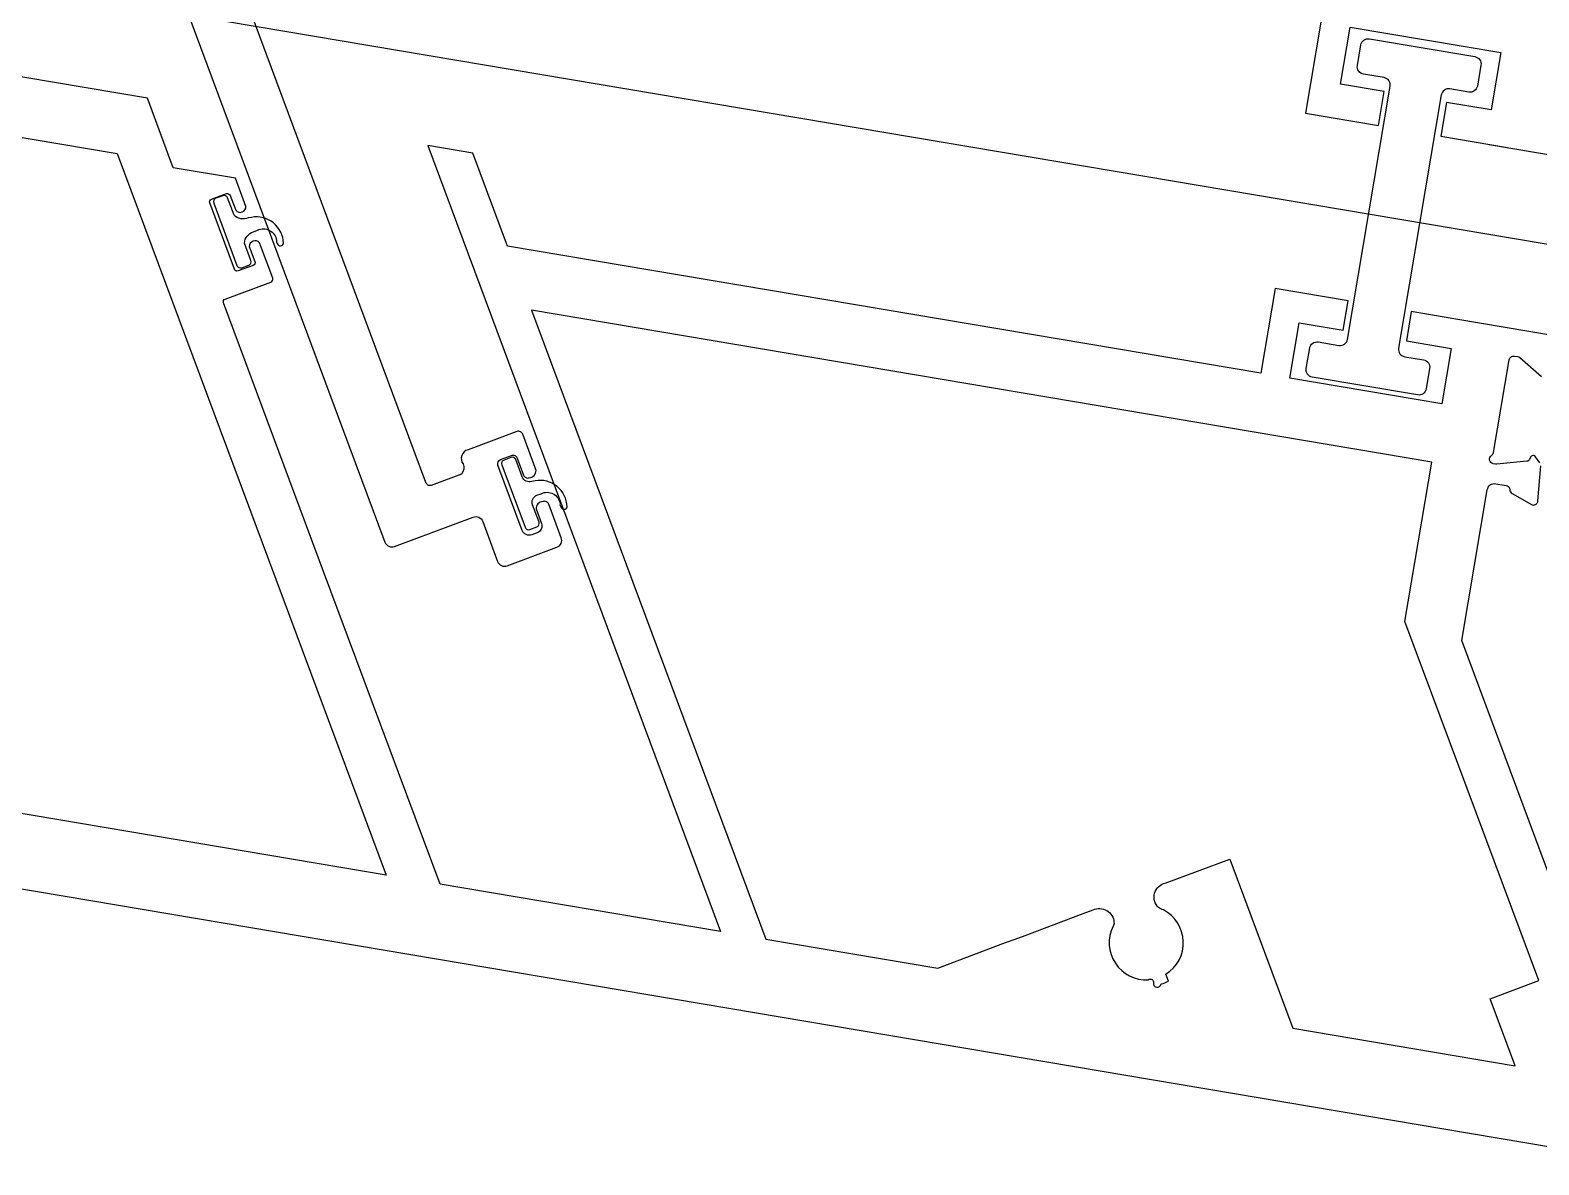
# Model space of a CAD drawing. Extents: x 12199666 to 24617114, y 1197707 to 2548648.
# Drawn here: x 12326968.6 to 12327070.4, y 1255522.3 to 1255598.9 of the extents above; entities that cross this region are included whole.
import ezdxf

# ---------------------------------------------------------------- set-up
doc = ezdxf.new("R2010")
doc.units = 0
doc.header["$LTSCALE"] = 10
doc.header["$MEASUREMENT"] = 0
doc.linetypes.add('TX-PLAN-T1-F11$0$ACAD_ISO04W100', pattern=[30, 24, -3, 0, -3])
doc.layers.add('TX-PLAN-T1-F11$0$_EDO-ALUMINIUM-SECTION', color=90, linetype='Continuous', lineweight=30)
for name, color, linetype in [('TX-PLAN-T1-F11$0$F-Alum', 4, 'Continuous'), ('TX-PLAN-T1-F11$0$F-center', 6, 'TX-PLAN-T1-F11$0$ACAD_ISO04W100'), ('TX-PLAN-T1-F11$0$F-Gaskets', 8, 'Continuous')]:
    doc.layers.add(name, color=color, linetype=linetype)

# ---------------------------------------------------------------- blocks, each defined once
blk = doc.blocks.new('TX-PLAN-T1-F11$0$TY001')
at = {"layer": 'TX-PLAN-T1-F11$0$F-Alum', "flags": 128}
for points in [[(6, 44.62494049289671), (6, 44.62494049289671), (6, 38.28240872183233, 0.4142135623219491), (6.199999999953434, 38.08240872186434), (8.604907018365338, 38.08240872184979, 0.5854977655323537), (8.860984503291547, 38.53869154803397), (7.843922599917278, 40.20520002186822, -0.1378519999999419), (7.800000000046566, 40.3614829218568), (7.800000000046566, 40.58240872186434, -0.4142140000029491), (8.099999999860302, 40.8824087218527), (14.45278639998287, 40.8824087218818, 0.2134219999990182)], [(6, 136.0925112746481), (-32.85404102434404, 113.6456511076249, 0.414213562372367), (-33.0368629861623, 112.9625873255427), (-30.20133781293407, 108.0544794398011, -0.4142135623723672), (-30.3841597745195, 107.3714156578208), (-32.87624754663557, 105.9316800661327, 0.4142135623747425), (-33.059069508221, 105.2486162841087), (-31.26550941332243, 102.1440815297537, 0.4142135623736281), (-30.58244563126937, 101.9612595681101), (-28.49585987767205, 103.1667274525971, 0.4142135623747425), (-28.38616670062765, 103.5765657218581, 0.4499788340619634), (-28.95462026074529, 103.9608115522424), (-29.85007986496203, 103.4434842423361, -0.4142135623688695), (-30.53314364701509, 103.6263062039798), (-30.72104240115732, 103.9515466097218, -0.4142135623716423), (-30.53822043957189, 104.6346103917313), (-26.4664244367741, 106.9869792339159, -0.4142135623745478), (-26.05658616754226, 106.8772860569152), (-25.66859068535268, 106.2056913537672, -0.4142135623723672), (-25.77828386216424, 105.7958530845644), (-26.84692061529495, 105.1784774105472, 0.414213562372367), (-26.95661379233934, 104.7686391413154, 0.3892172556233508), (-26.38816023222171, 104.3843933109747), (-24.12839732971042, 105.689909559529, 0.4142135623673475), (-24.01870415266603, 106.09974782879), (-25.782980784541, 109.1535948307283, 0.5479023864882148), (-26.77834252780303, 109.3200882933597, -0.297523596281059), (-27.46824976732023, 109.3207830539468), (-28.56268278509378, 111.215174744153, -0.4450276250246835), (-28.42859366070479, 111.5827852300135), (3.858975284500048, 130.2360456410388)]]:
    blk.add_lwpolyline(points, format="xyb", dxfattribs=at)
blk.add_lwpolyline([(12.23599933716469, 57.20323790282418), (6.01882355986163, 57.20323790282418), (6.01882355986163, 52.20371007098584), (8.33113906858489, 52.20371007098584), (8.33113906858489, 55.20087588035676), (12.23599933716469, 55.20087588035676), (12.23599933716469, 44.88236024916114), (8.316361026605591, 44.88236024914659), (8.316361026605591, 47.93870083382353), (6, 47.93870083383808), (6, 43.38048223422084)], dxfattribs=at)
at = {"layer": 'TX-PLAN-T1-F11$0$F-Alum', "color": 6, "flags": 128}
blk.add_lwpolyline([(8.750271532218903, 48.37128901066899), (-8.574140374781564, 48.37128901061078, 0.4142135623730951), (-9.075149190146476, 47.87229986541206), (-9.075149190146476, 46.58127311318822, -0.4142135623730951), (-9.576158005278558, 46.08228396796039), (-10.97571524651721, 46.08228396796039, -0.4142135623730951), (-11.47470439178869, 46.58329278317979), (-11.47470541135408, 53.79128246226173, -0.4142135623730951), (-10.973696596222, 54.29027160756232), (-9.559580545173958, 54.29027160756232, -0.4142135623730951), (-9.060591399902478, 53.78926279234292), (-9.06058936030604, 52.37229068749002, 0.4142135623730951), (-8.56160021503456, 51.87128187227063), (8.759955638553947, 51.87128187229973, 0.4142135623730951), (9.260964453686029, 52.37027101752756), (9.260964453686029, 53.78438706870656, -0.4142135623730951), (9.76197326905094, 54.28337621397804), (11.17894537374377, 54.28337621396349, -0.4142135623730951), (11.67793451901525, 53.78236739872955), (11.67793451901525, 46.57152166601736, -0.4142135623730951), (11.17692570365034, 46.07253252073133), (9.748251862358302, 46.07538857436157, -0.4142135623730951), (9.249262717086822, 46.57639738958096), (9.249260677490383, 47.87028019540594, 0.414213562373095)], format="xyb", close=True, dxfattribs=at)
at = {"layer": 'TX-PLAN-T1-F11$0$F-center'}
blk.add_line((0, -30.81192101103079), (0, 345.6712806450087), dxfattribs=at)
at = {"layer": 'TX-PLAN-T1-F11$0$F-Gaskets'}
blk.add_lwpolyline([(-25.80828400561586, 106.208709546132), (-26.05842992803082, 106.6416957122856, 0.414213562373095), (-26.39992766571231, 106.7330975520599), (-30.29645680682734, 104.4819843484293, 0.414213562373095), (-30.38785864645615, 104.1404866105586), (-30.13771272427402, 103.707500444405, 0.4142135623732282), (-29.79621498659253, 103.6160986047034), (-28.71379286539741, 104.2414383982687, -0.414213562373095), (-28.03079738980159, 104.0586347187636), (-27.88082883949392, 103.7990490054653, -0.5173964972509594), (-28.34103844873607, 102.4226125171699, 0.2759327187054382), (-28.54358346923254, 102.3332221567398, 0.7886358641544985), (-28.45449060853571, 101.9190313340805, 0.4573379824077483), (-27.09095197496936, 104.3431083625619), (-27.16491164593026, 104.5588765390858, -0.414213562373095), (-26.9821079664398, 105.2418720147398), (-25.89968584547751, 105.8672118083196, 0.414213562373095)], format="xyb", close=True, dxfattribs=at)
blk = doc.blocks.new('*U193')
at = {"layer": 'TX-PLAN-T1-F11$0$F-Alum'}
for points in [[(1494, 44.88236024914659), (1494, 44.88236024914659), (1494, 44.88236024916114), (1494, 44.88236024916114), (1494, 44.88236024916114), (1494, 44.88236024916114), (1494, 47.93870083382353), (1491.995576281333, 47.93870083382353), (1491.995576281333, 44.88236024914659), (1488.210649064044, 44.88236024911748), (1488.210649064044, 55.26434998805053), (1491.995576281333, 55.26434998805053), (1491.995576281333, 52.25669139168167), (1494, 52.25674300007813), (1494, 57.26422248274321), (1488.210649064044, 57.26434590900317), (1488.210649064044, 57.26434590900317), (1488.210649064044, 108.8056678024004), (1488.210649064044, 108.8056678024004), (1494, 112.150307061107), (1494, 115.2447885326255), (1465.929928969359, 99.028072259287), (1445, 86.93637789456989), (1445, 106.1279798812466), (1464.666924478952, 117.4900079243525), (1481.249208494788, 127.069969254997, -0.4142135623730994), (1481.522434007609, 126.9968404702813), (1483.167976491153, 124.1485144824692, 0.4142135623730994), (1483.441202003742, 124.0753856977972), (1485.650591934565, 125.3518003389181, 0.3710010212546213), (1485.675045555457, 125.7920225391135, 0.371001021328883), (1485.281464092201, 125.9907363959501), (1484.349946275586, 125.4525774395152, -0.4142135623730903), (1484.076720762765, 125.5257062242017), (1483.538561806316, 126.4572240408015, -0.4142135623730993), (1483.611690591089, 126.7304495536664), (1487.737888693111, 129.1142477216927, -0.4142135623730929), (1488.011114205699, 129.0411189370352), (1488.549273162382, 128.1096011203626, -0.4142135623730957), (1488.476144377608, 127.836375607556), (1487.544626560993, 127.2982166510192, 0.3247510042344253), (1487.502998812357, 126.8480725680129, 0.3247510042185825), (1487.913754403358, 126.6592805939872), (1489.670571281342, 127.6742335245799), (1489.670571281342, 131.9351814159454), (1494, 134.4363905177306), (1494, 273.9186768197251)], [(1448.074918874074, 26.66497870144667), (1472.684254783671, 40.88236024914659, -0.1317235214152546), (1472.684254783671, 40.88236024914659), (1483, 40.88236024914659, -0.4142135623730951), (1483.5, 40.38236024914659), (1483.5, 39.68236024913494, -0.3595080000050208), (1483.256750599947, 39.38777684913657, 0.2637249999957617), (1483.031593499938, 39.19579954913934), (1482.518092199927, 37.78496624913532, 0.08748899999926876), (1482.5, 37.6823602491495, 0.4142139999922937), (1482.800000000047, 37.38236024914659, 0.0218199999991916), (1482.826146699954, 37.38350184913725), (1485.191682900069, 37.59045944914396, 0.1763269999977475)], [(1485.377668200061, 37.6771858491411), (1485.741421299987, 38.04093884913891, 0.1989119999937815), (1485.800000000047, 38.18236024913494, 0.06554300000265326), (1485.793185099959, 38.23412404913688, 0.2679490000043043), (1485.651763800066, 38.37554544914747), (1485.482703899965, 38.4208448491554, -0.2679489999930053), (1485.341282499954, 38.56226624913688), (1484.810222199885, 40.54421024913609, -0.06554300000210941), (1484.800000000047, 40.62185594913899), (1484.800000000047, 40.78194364529918, -0.0005211277992409814), (1484.800001086202, 40.78298590004852, -0.6877325381653175), (1485.323606800055, 40.98236024913786, 0.213421999999727), (1485.547213600017, 40.88236024914659), (1491.899999999907, 40.88236024914659, -0.4142139999965558), (1492.199999999953, 40.58236024914368), (1492.199999999953, 40.36143444915069, -0.1378519999943811), (1492.15607739985, 40.20515154914756), (1491.139015496708, 38.53864307532785, 0.5854977655313112)]]:
    blk.add_lwpolyline(points, format="xyb", dxfattribs=at)
for points in [[(1440, 265.6072033145756), (1440, 21.99991504089849)], [(1494, 38.28236024915532), (1494, 44.88236024914659)], [(1490, 268.1431585114769), (1490, 135.8172538467334), (1445, 109.8197338729951), (1445, 159.9150381517538)]]:
    blk.add_lwpolyline(points, dxfattribs=at)
blk.add_lwpolyline([(1484.210649064044, 106.494777138214), (1445, 83.84189642302226), (1445, 83.84189642302226), (1445, 83.84189642302226), (1445, 72.08022461656947, -0.001343357152830986), (1450.620146083878, 62.40173369116383, -0.5385290685890692), (1450.034441746306, 60.86779844402918, -0.1914545974145042), (1449.760999691207, 60.8800093652826, 0.5753674053899545), (1446.596464510076, 57.93532323281397, -0.750916684608722), (1446.447855447885, 57.56744387958315, 0.9828373752659911), (1446.465679941, 57.03734539393918, 0.06139491508169652), (1446.737663720967, 56.57967846324027), (1447.165597603656, 56.82752937590703, 0.5795967532811561), (1451.412303901277, 57.71536364282656, -0.06635213383699295), (1451.517766597448, 58.07544157392113, -0.5866754733801788), (1453.223359374795, 57.89574241894297, -9.391089595755726e-07), (1455.546211909503, 53.8750372062932), (1445, 47.78225154546089), (1445, 32.57040449458873), (1449.17530019884, 34.98257005709456), (1450.926160528325, 31.95194844658545), (1473.307840737049, 44.88236024914659), (1484.210649064044, 44.88236024914659)], format="xyb", close=True, dxfattribs=at)
at = {"layer": 'TX-PLAN-T1-F11$0$F-center'}
blk.add_line((1500, -30.81192101103079), (1500, 345.6712806450087), dxfattribs=at)
at = {"layer": 'TX-PLAN-T1-F11$0$F-Gaskets'}
blk.add_lwpolyline([(1488.368828074541, 128.3202633709589), (1488.118682152359, 128.753249537127, 0.414213562373095), (1487.777184414444, 128.8446513769013), (1483.880655273329, 126.5935381732852, 0.414213562373095), (1483.789253433701, 126.2520404354), (1484.039399355883, 125.8190542692755, 0.4142135623732282), (1484.380897093797, 125.7276524295594), (1485.463319214759, 126.3529922231246, -0.3022643838061359), (1486.311394491233, 125.8844462481939), (1486.461363041541, 125.624860534881, -0.5173964972509594), (1486.001153432066, 124.248424046571, 0.2759327187054382), (1485.798608411802, 124.15903368617, 0.7886358641544985), (1485.887701272266, 123.7448428634816, 0.4573379824077483), (1487.251239906065, 126.1689198920067), (1487.177280234871, 126.384688068516, -0.3022643838040871), (1487.195004113717, 127.3534258396103), (1488.277426234679, 127.9787656331755, 0.414213562373095)], format="xyb", close=True, dxfattribs=at)
blk = doc.blocks.new('TX-PLAN-T1-F11$0$A$C21521A5F')
at = {"rotation": 90}
for name, p in [('TX-PLAN-T1-F11$0$TY001', (388.7170751225203, 260.2197571247816, 0.0004146164392175001)), ('*U193', (388.7170751225203, -1239.780242875218, 0.0004146164392175001))]:
    blk.add_blockref(name, p, dxfattribs=at)
blk = doc.blocks.new('TX-PLAN-T1-F11$0$标准层幕墙0118')
at = {"color": 3}
blk.add_blockref('TX-PLAN-T1-F11$0$A$C21521A5F', (32561.28292488377, 9139.780242875713, -0.0004146164392174988), dxfattribs=at)
blk = doc.blocks.new('TX-PLAN-T1-F11')
at = {"layer": 'TX-PLAN-T1-F11$0$_EDO-ALUMINIUM-SECTION', "rotation": 350.4236156863823}
blk.add_blockref('TX-PLAN-T1-F11$0$标准层幕墙0118', (12293055.45042718, 1251790.443008234), dxfattribs=at)

msp = doc.modelspace()

# ---------------------------------------------------------------- block references
msp.add_blockref('TX-PLAN-T1-F11', (0, 0))

doc.saveas('drawing.dxf')
